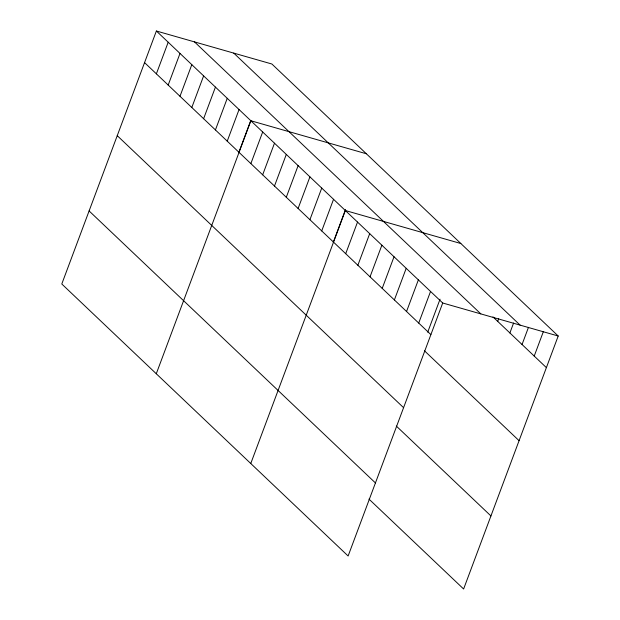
<?xml version="1.0" encoding="UTF-8"?>
<svg xmlns="http://www.w3.org/2000/svg" width="620" height="620" viewBox="0 0 620 620"><rect width="100%" height="100%" fill="white"/><g stroke="black" fill="none" stroke-linecap="round" stroke-linejoin="round"><path stroke-width="0.93" d="M156.38 31L61.791 283.991L348.122 555.993L442.711 303.002L156.38 31L271.878 64.007L558.209 336.009L463.621 589L368.97 499.092M156.372 73.842L168.191 42.222M168.183 85.056L180.001 53.436M179.994 96.278L191.812 64.658M191.805 107.5L203.624 75.88M203.616 118.722L215.435 87.102M215.427 129.936L227.246 98.317M227.238 141.159L239.056 109.538M238.739 152.644L250.736 120.575M156.279 373.752L250.868 120.76L366.374 153.768M250.86 163.602L262.678 131.983M262.671 174.817L274.49 143.197M274.482 186.039L286.3 154.419M286.293 197.261L298.112 165.641M298.104 208.475L309.923 176.863M309.915 219.697L321.733 188.077M321.726 230.919L333.545 199.299M333.227 242.404L345.557 209.444M250.767 463.512L345.356 210.521L460.861 243.528M345.704 253.696L357.523 222.076M357.872 265.259L369.698 233.639M370.039 276.822L381.866 245.202M382.215 288.377L394.033 256.757M394.382 299.94L406.201 268.321M406.55 311.496L418.368 279.876M418.717 323.059L430.543 291.439M427.722 332.165L440.045 299.204M497.713 321.385L498.728 318.672M509.88 332.948L513.6 323.012M522.048 344.503L528.472 327.344M534.223 356.066L543.337 331.677M442.711 303.002L558.209 336.009M233.763 53.119L520.095 325.113M492.978 316.89L546.39 367.629M194.494 41.889L480.825 313.89M144.561 62.62L430.885 334.622M424.429 350.765L519.079 440.68M117.242 135.672L403.574 407.673M396.288 426.033L490.932 515.948M89.102 210.94L375.433 482.941"/></g></svg>
